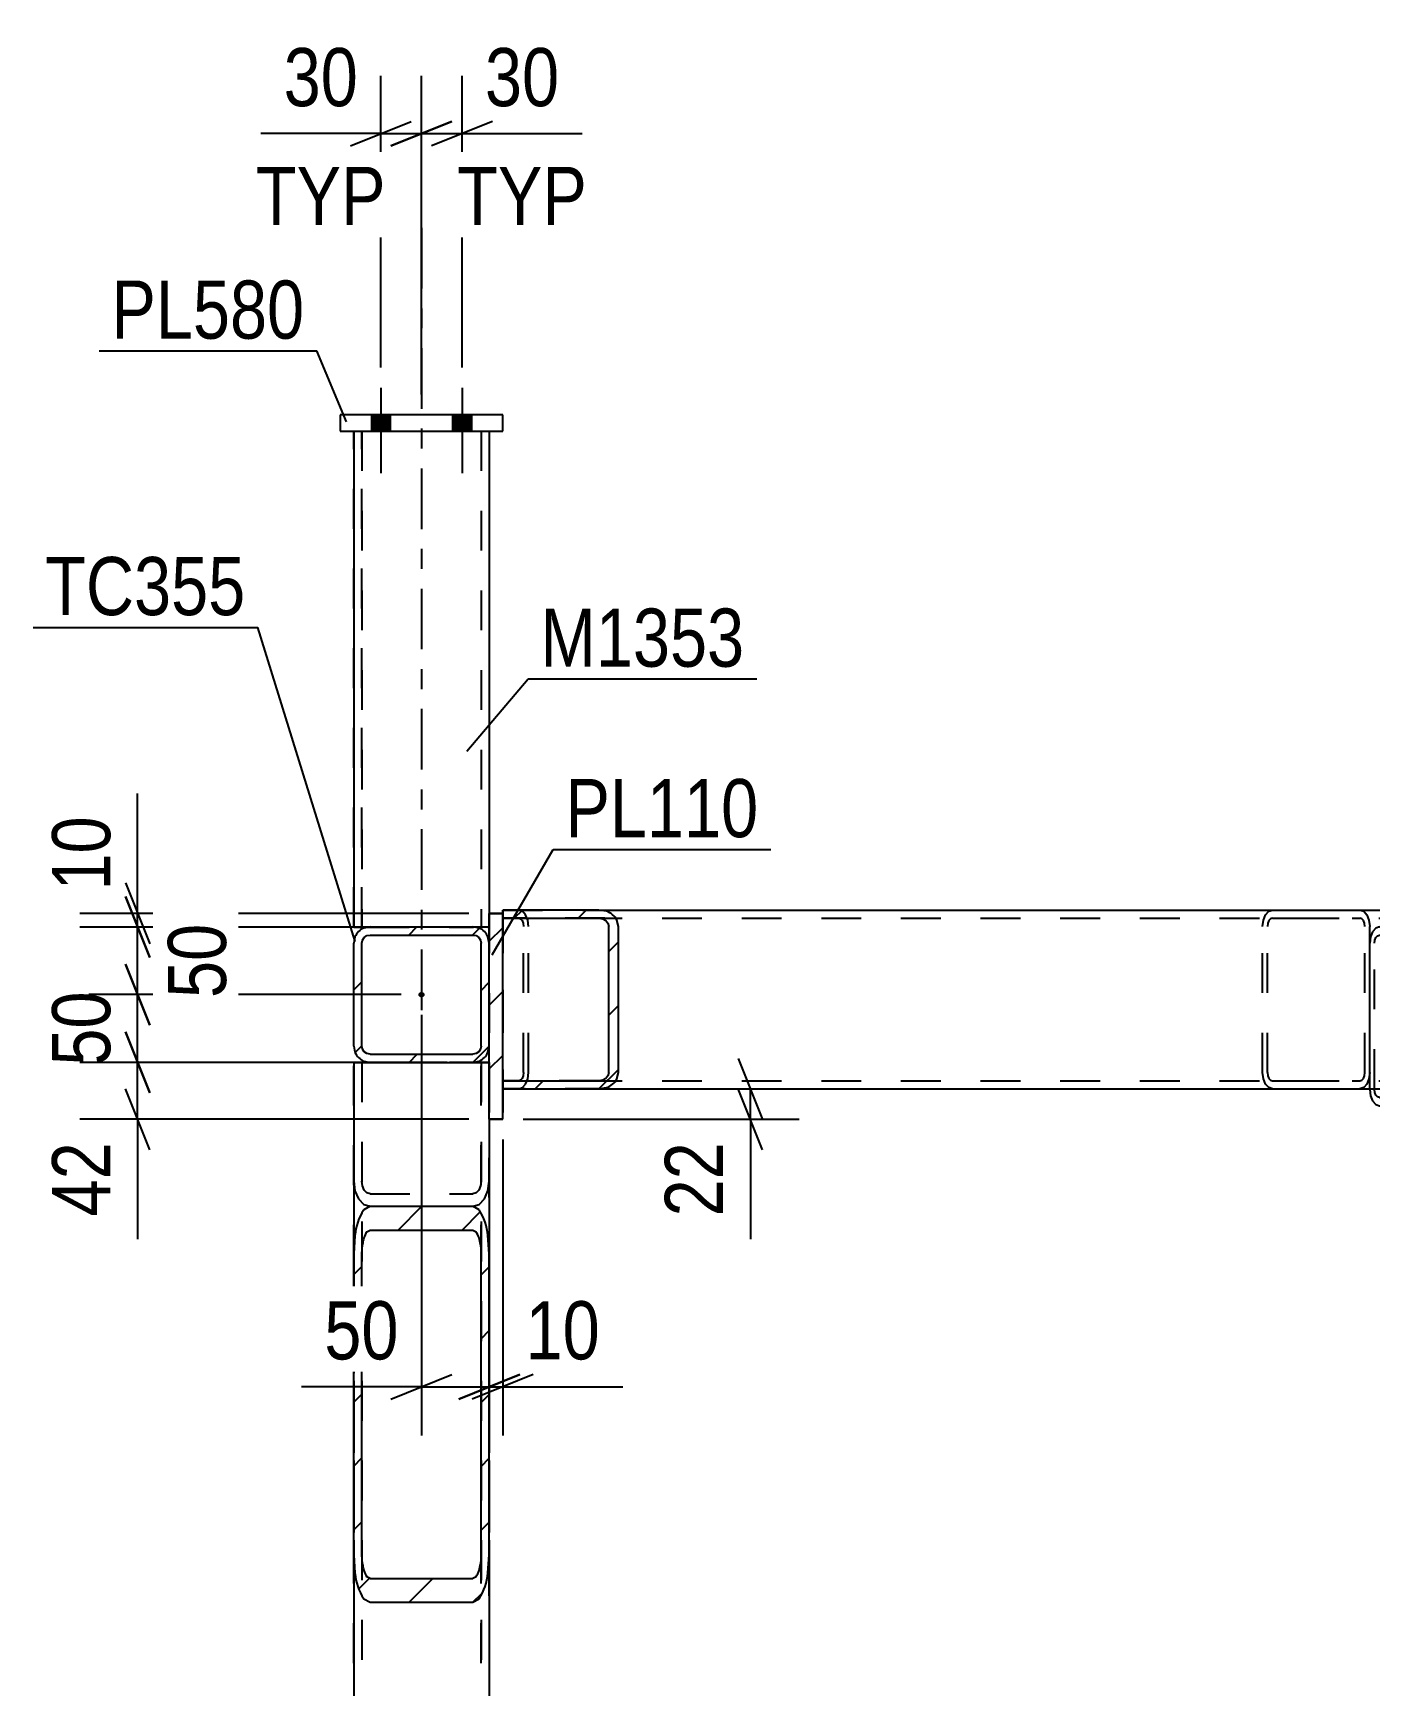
# Model space of a CAD drawing. Header units: millimetres. Extents: x -777 to 412, y -850 to -9.
# Drawn here: x 164.9 to 230.7, y -270.7 to -189.3 of the extents above; entities that cross this region are included whole.
import ezdxf

# ---------------------------------------------------------------- set-up
doc = ezdxf.new("R2010")
doc.units = ezdxf.units.MM
doc.linetypes.add('DXK_LINE_DOT2', pattern=[3.9198, 1.9599, -1.9599])
doc.linetypes.add('DXK_LINE_DOT3', pattern=[5.9187, 2.979, -0.9799, 0.9799, -0.9799])
doc.styles.add('Arial Narrow', font='ARIALN.TTF', dxfattribs={"height": 0.2})

# ---------------------------------------------------------------- blocks, each defined once
blk = doc.blocks.new('Part-570390744-1773 - 1374')
at = {"linetype": 'Continuous'}
h = blk.add_hatch(dxfattribs=at)
h.set_pattern_fill('', scale=0.7, style=0, pattern_type=0)
h.set_pattern_definition([(45, (192.78, -241.2676), (-1.57154, 1.57154), [])])
h.paths.add_polyline_path([(188.043, -241.268), (192.78, -241.268), (193.146, -241.207), (193.457, -241.033), (193.665, -240.774), (193.737, -240.468), (193.737, -233.268), (193.665, -232.961), (193.457, -232.702), (193.146, -232.528), (192.78, -232.468), (188.043, -232.468), (188.043, -232.868), (192.78, -232.868), (192.963, -232.898), (193.118, -232.985), (193.222, -233.114), (193.259, -233.268), (193.259, -240.468), (193.222, -240.621), (193.118, -240.75), (192.963, -240.837), (192.78, -240.868), (188.043, -240.868)])
at = {"color": 7, "linetype": 'DXK_LINE_DOT2'}
for p, q in [((192.78, -232.468), (188.043, -232.468)), ((188.043, -232.468), (188.043, -241.268)), ((188.043, -232.868), (192.78, -232.868)), ((192.78, -240.868), (188.043, -240.868)), ((188.043, -241.268), (192.78, -241.268))]:
    blk.add_line(p, q, dxfattribs=at)
at = {"color": 2, "linetype": 'Continuous'}
for p, q in [((192.78, -232.468), (188.043, -232.468)), ((188.043, -232.468), (188.043, -232.868)), ((193.146, -232.528), (192.78, -232.468)), ((188.043, -232.868), (192.78, -232.868)), ((192.78, -232.868), (192.963, -232.898)), ((192.963, -232.898), (193.118, -232.985)), ((193.118, -232.985), (193.222, -233.114)), ((193.222, -233.114), (193.259, -233.268)), ((193.259, -240.468), (193.259, -233.268)), ((193.737, -233.268), (193.665, -232.961)), ((193.737, -240.468), (193.737, -233.268)), ((193.118, -240.75), (192.963, -240.837)), ((193.222, -240.621), (193.118, -240.75)), ((193.259, -240.468), (193.222, -240.621)), ((193.665, -240.774), (193.737, -240.468)), ((188.043, -240.868), (192.78, -240.868)), ((188.043, -241.268), (188.043, -240.868)), ((188.043, -241.268), (192.78, -241.268)), ((192.963, -240.837), (192.78, -240.868)), ((192.78, -241.268), (193.146, -241.207))]:
    blk.add_line(p, q, dxfattribs=at)
for centre, start, end in [((192.874, -233.381), 27.94629, 72.29883), ((192.874, -240.354), 287.70118, 332.0537)]:
    blk.add_arc(centre, 0.895, start, end, dxfattribs=at)
blk = doc.blocks.new('Part-570390744-1451 - 1374')
at = {"color": 7, "linetype": 'DXK_LINE_DOT2'}
for p, q in [((188.043, -208.096), (180.043, -208.096)), ((180.043, -208.096), (180.043, -208.896)), ((188.043, -208.896), (188.043, -208.096)), ((180.043, -208.896), (188.043, -208.896))]:
    blk.add_line(p, q, dxfattribs=at)
blk = doc.blocks.new('Part-570390744-1498 - 1374')
at = {"color": 7, "linetype": 'DXK_LINE_DOT3'}
blk.add_line((184.043, -198.896), (184.043, -243.301), dxfattribs=at)
at = {"color": 2, "linetype": 'Continuous'}
for p, q in [((180.71, -208.896), (180.71, -233.301)), ((187.377, -208.896), (187.377, -232.631)), ((180.71, -233.301), (181.481, -233.301)), ((187.316, -233.301), (186.606, -233.301)), ((187.316, -233.301), (187.377, -233.301))]:
    blk.add_line(p, q, dxfattribs=at)
at = {"color": 7, "linetype": 'DXK_LINE_DOT2'}
for p, q in [((180.71, -208.896), (187.377, -208.896)), ((181.11, -208.896), (181.11, -233.301)), ((186.977, -208.896), (186.977, -233.301)), ((187.377, -232.631), (187.377, -233.301)), ((181.481, -233.301), (186.606, -233.301)), ((186.577, -233.301), (186.606, -233.301)), ((187.377, -233.301), (187.316, -233.301))]:
    blk.add_line(p, q, dxfattribs=at)
blk = doc.blocks.new('Part-570390744-1503 - 1374')
at = {"color": 2, "linetype": 'Continuous'}
for p, q in [((188.043, -208.096), (180.043, -208.096)), ((180.043, -208.096), (180.043, -208.896)), ((188.043, -208.896), (188.043, -208.096)), ((180.043, -208.896), (188.043, -208.896))]:
    blk.add_line(p, q, dxfattribs=at)
blk = doc.blocks.new('Part-570390744-1514 - 1374')
at = {"color": 7, "linetype": 'DXK_LINE_DOT3'}
blk.add_line((184.043, -198.896), (184.043, -243.301), dxfattribs=at)
at = {"color": 7, "linetype": 'DXK_LINE_DOT2'}
for p, q in [((180.71, -208.896), (187.377, -208.896)), ((180.71, -233.301), (180.71, -208.896)), ((181.11, -233.301), (181.11, -208.896)), ((186.977, -208.896), (186.977, -233.301)), ((187.377, -208.896), (187.377, -233.301)), ((187.377, -233.301), (180.71, -233.301))]:
    blk.add_line(p, q, dxfattribs=at)
blk = doc.blocks.new('Part-570390744-1659 - 1374')
at = {"linetype": 'Continuous'}
h = blk.add_hatch(dxfattribs=at)
h.set_pattern_fill('', scale=0.7, style=0, pattern_type=0)
h.set_pattern_definition([(45, (188.0434, -242.7641), (-1.57154, 1.57154), [])])
h.paths.add_polyline_path([(187.377, -242.764), (188.043, -242.764), (188.043, -232.631), (187.377, -232.631)])
at = {"color": 7, "linetype": 'DXK_LINE_DOT2'}
for p, q in [((187.377, -232.631), (188.043, -232.631)), ((187.377, -242.764), (187.377, -232.631)), ((188.043, -232.631), (188.043, -242.764)), ((188.043, -242.764), (187.377, -242.764))]:
    blk.add_line(p, q, dxfattribs=at)
at = {"color": 2, "linetype": 'Continuous'}
for p, q in [((187.377, -232.631), (188.043, -232.631)), ((187.377, -242.764), (187.377, -232.631)), ((188.043, -242.764), (188.043, -232.631)), ((187.377, -242.764), (188.043, -242.764))]:
    blk.add_line(p, q, dxfattribs=at)
blk = doc.blocks.new('Part-570390744-1660 - 1374')
at = {"color": 7, "linetype": 'DXK_LINE_DOT2'}
for p, q in [((188.043, -232.631), (187.377, -232.631)), ((187.377, -232.631), (187.377, -242.764)), ((188.043, -242.764), (188.043, -232.631)), ((187.377, -242.764), (188.043, -242.764))]:
    blk.add_line(p, q, dxfattribs=at)
blk = doc.blocks.new('Part-570390744-1682 - 1374')
at = {"color": 7, "linetype": 'DXK_LINE_DOT2'}
for p, q in [((231.004, -233.359), (230.849, -233.532)), ((231.187, -233.298), (231.004, -233.359)), ((231.187, -233.298), (235.496, -233.298)), ((231.187, -233.298), (271.708, -233.298)), ((235.68, -233.359), (235.496, -233.298)), ((235.835, -233.532), (235.68, -233.359)), ((271.708, -233.298), (271.708, -242.098)), ((230.745, -233.792), (230.709, -234.098)), ((230.709, -241.268), (230.709, -234.098)), ((230.849, -233.532), (230.745, -233.792)), ((230.948, -234.098), (230.966, -233.945)), ((230.948, -241.268), (230.948, -234.098)), ((230.966, -233.945), (231.018, -233.815)), ((231.018, -233.815), (231.096, -233.728)), ((231.096, -233.728), (231.187, -233.698)), ((231.187, -233.698), (235.496, -233.698)), ((231.187, -233.698), (271.708, -233.698)), ((235.496, -233.698), (235.588, -233.728)), ((235.588, -233.728), (235.666, -233.815)), ((235.666, -233.815), (235.718, -233.945)), ((235.718, -233.945), (235.736, -234.098)), ((235.736, -241.268), (235.736, -234.098)), ((235.939, -233.792), (235.835, -233.532)), ((235.975, -234.098), (235.939, -233.792)), ((235.975, -241.268), (235.975, -234.098)), ((231.187, -242.098), (235.496, -242.098)), ((235.496, -241.698), (271.708, -241.698))]:
    blk.add_line(p, q, dxfattribs=at)
at = {"color": 2, "linetype": 'Continuous'}
for p, q in [((230.709, -241.298), (230.709, -241.268)), ((230.709, -241.298), (230.745, -241.604)), ((230.745, -241.604), (230.849, -241.863)), ((230.948, -241.298), (230.948, -241.268)), ((230.966, -241.451), (230.948, -241.298)), ((231.018, -241.581), (230.966, -241.451)), ((231.096, -241.667), (231.018, -241.581)), ((235.666, -241.581), (235.588, -241.667)), ((235.718, -241.451), (235.666, -241.581)), ((235.736, -241.298), (235.718, -241.451)), ((235.736, -241.298), (235.736, -241.268)), ((235.835, -241.863), (235.939, -241.604)), ((235.939, -241.604), (235.975, -241.298)), ((235.975, -241.298), (235.975, -241.268)), ((230.849, -241.863), (231.004, -242.037)), ((231.004, -242.037), (231.187, -242.098)), ((231.187, -241.698), (231.096, -241.667)), ((231.187, -241.698), (235.496, -241.698)), ((231.187, -242.098), (235.496, -242.098)), ((235.588, -241.667), (235.496, -241.698)), ((235.496, -242.098), (235.68, -242.037)), ((235.496, -242.098), (271.708, -242.098)), ((235.68, -242.037), (235.835, -241.863))]:
    blk.add_line(p, q, dxfattribs=at)
blk = doc.blocks.new('Part-570390744-1793 - 1374')
at = {"color": 7, "linetype": 'DXK_LINE_DOT2'}
for p, q in [((180.71, -239.962), (187.377, -239.962)), ((180.71, -239.962), (180.71, -264.198)), ((181.11, -239.962), (181.11, -441.996)), ((186.977, -239.962), (186.977, -441.996)), ((187.377, -239.962), (187.377, -264.198)), ((180.71, -245.806), (180.771, -246.281)), ((180.771, -246.281), (180.944, -246.683)), ((181.141, -246.044), (181.11, -245.806)), ((181.227, -246.245), (181.141, -246.044)), ((181.357, -246.379), (181.227, -246.245)), ((181.51, -246.427), (181.357, -246.379)), ((181.51, -246.427), (186.577, -246.427)), ((186.73, -246.379), (186.577, -246.427)), ((186.86, -246.245), (186.73, -246.379)), ((186.946, -246.044), (186.86, -246.245)), ((186.977, -245.806), (186.946, -246.044)), ((187.142, -246.683), (187.316, -246.281)), ((187.316, -246.281), (187.377, -245.806)), ((180.944, -246.683), (181.204, -246.952)), ((181.204, -246.952), (181.51, -247.047)), ((181.51, -247.047), (186.577, -247.047)), ((186.577, -247.047), (186.581, -247.045)), ((186.581, -247.045), (186.883, -246.952)), ((186.883, -246.952), (187.142, -246.683))]:
    blk.add_line(p, q, dxfattribs=at)
at = {"color": 2, "linetype": 'Continuous'}
for p, q in [((180.71, -264.198), (180.71, -441.996)), ((187.377, -264.198), (187.377, -441.996))]:
    blk.add_line(p, q, dxfattribs=at)
blk = doc.blocks.new('Part-570390744-1778 - 1374')
at = {"linetype": 'Continuous'}
h = blk.add_hatch(dxfattribs=at)
h.set_pattern_fill('', scale=0.7, style=0, pattern_type=0)
h.set_pattern_definition([(45, (186.5768, -266.5374), (-1.57154, 1.57154), [])])
h.paths.add_polyline_path([(181.51, -266.537), (186.577, -266.537), (186.883, -266.359), (187.142, -265.852), (187.316, -265.093), (187.377, -264.198), (187.377, -249.384), (187.316, -248.489), (187.142, -247.73), (186.883, -247.223), (186.577, -247.045), (181.51, -247.045), (181.204, -247.223), (180.944, -247.73), (180.771, -248.489), (180.71, -249.384), (180.71, -264.198), (180.771, -265.093), (180.944, -265.852), (181.204, -266.359)])
h.paths.add_polyline_path([(181.227, -265.025), (181.141, -264.646), (181.11, -264.198), (181.11, -249.384), (181.141, -248.937), (181.227, -248.557), (181.357, -248.304), (181.51, -248.215), (186.577, -248.215), (186.73, -248.304), (186.86, -248.557), (186.946, -248.937), (186.977, -249.384), (186.977, -264.198), (186.946, -264.646), (186.86, -265.025), (186.73, -265.279), (186.577, -265.368), (181.51, -265.368), (181.357, -265.279)])
at = {"color": 2, "linetype": 'Continuous'}
for p, q in [((180.71, -239.962), (180.71, -249.384)), ((180.71, -239.962), (180.771, -239.962)), ((181.51, -239.962), (180.771, -239.962)), ((186.577, -239.962), (187.377, -239.962)), ((187.377, -242.764), (187.377, -249.384)), ((181.51, -247.045), (181.204, -247.223)), ((181.51, -247.045), (186.577, -247.045)), ((186.883, -247.223), (186.577, -247.045)), ((180.771, -248.489), (180.71, -249.384)), ((181.357, -248.304), (181.51, -248.215)), ((181.51, -248.215), (186.577, -248.215)), ((186.577, -248.215), (186.73, -248.304)), ((187.377, -249.384), (187.316, -248.489)), ((180.71, -264.198), (180.71, -249.384)), ((181.11, -249.384), (181.141, -248.937)), ((181.11, -264.198), (181.11, -249.384)), ((186.946, -248.937), (186.977, -249.384)), ((186.977, -264.198), (186.977, -249.384)), ((187.377, -264.198), (187.377, -249.384)), ((180.71, -264.198), (180.771, -265.093)), ((181.141, -264.646), (181.11, -264.198)), ((186.977, -264.198), (186.946, -264.646)), ((187.316, -265.093), (187.377, -264.198)), ((181.51, -265.368), (181.357, -265.279)), ((181.51, -265.368), (186.577, -265.368)), ((186.73, -265.279), (186.577, -265.368)), ((181.204, -266.359), (181.51, -266.537)), ((181.51, -266.537), (186.577, -266.537)), ((186.577, -266.537), (186.883, -266.359))]:
    blk.add_line(p, q, dxfattribs=at)
at = {"color": 7, "linetype": 'DXK_LINE_DOT2'}
for p, q in [((181.11, -239.962), (181.11, -264.198)), ((181.11, -239.962), (181.141, -239.962)), ((181.51, -239.962), (186.577, -239.962)), ((186.977, -239.962), (186.977, -264.198)), ((187.377, -239.962), (187.377, -242.764)), ((180.71, -249.384), (180.71, -264.198)), ((187.377, -249.384), (187.377, -264.198))]:
    blk.add_line(p, q, dxfattribs=at)
at = {"color": 2, "linetype": 'Continuous'}
for centre, radius, start, end in [((183.483, -248.71), 2.721, 146.88452, 175.35201), ((184.604, -248.71), 2.721, 4.64799, 33.11548), ((182.496, -249.047), 1.36, 146.88452, 175.35201), ((185.59, -249.047), 1.36, 4.64799, 33.11548), ((183.483, -264.873), 2.721, 184.64799, 213.11548), ((182.496, -264.536), 1.36, 184.64799, 213.11548), ((185.59, -264.536), 1.36, 326.88452, 355.35201), ((184.604, -264.873), 2.721, 326.88452, 355.35201)]:
    blk.add_arc(centre, radius, start, end, dxfattribs=at)
blk = doc.blocks.new('Part-570390744-1815 - 1374')
at = {"color": 7, "linetype": 'DXK_LINE_DOT2'}
for p, q in [((188.043, -232.468), (230.23, -232.468)), ((188.043, -232.468), (188.043, -241.268)), ((268.637, -232.468), (271.708, -232.468)), ((271.708, -232.468), (271.708, -241.268)), ((188.043, -232.868), (271.708, -232.868)), ((188.043, -240.868), (271.708, -240.868)), ((188.043, -241.268), (230.23, -241.268)), ((268.638, -241.268), (271.708, -241.268))]:
    blk.add_line(p, q, dxfattribs=at)
at = {"color": 2, "linetype": 'Continuous'}
for p, q in [((230.23, -232.468), (268.637, -232.468)), ((230.23, -241.268), (268.638, -241.268))]:
    blk.add_line(p, q, dxfattribs=at)
blk = doc.blocks.new('Part-570390744-1816 - 1374')
at = {"color": 7, "linetype": 'DXK_LINE_DOT2'}
for p, q in [((188.043, -232.468), (192.78, -232.468)), ((188.043, -232.468), (188.043, -241.268)), ((189.013, -232.529), (188.83, -232.468)), ((189.169, -232.702), (189.013, -232.529)), ((225.582, -232.702), (225.738, -232.529)), ((225.738, -232.529), (225.921, -232.468)), ((188.043, -232.868), (230.23, -232.868)), ((188.83, -232.868), (188.922, -232.898)), ((188.922, -232.898), (188.999, -232.985)), ((188.999, -232.985), (189.051, -233.115)), ((189.051, -233.115), (189.07, -233.268)), ((189.07, -240.468), (189.07, -233.268)), ((189.272, -232.961), (189.169, -232.702)), ((189.309, -233.268), (189.272, -232.961)), ((189.309, -240.468), (189.309, -233.268)), ((225.442, -233.268), (225.479, -232.961)), ((225.442, -240.468), (225.442, -233.268)), ((225.479, -232.961), (225.582, -232.702)), ((225.7, -233.115), (225.682, -233.268)), ((225.682, -240.468), (225.682, -233.268)), ((225.752, -232.985), (225.7, -233.115)), ((225.829, -232.898), (225.752, -232.985)), ((225.921, -232.868), (225.829, -232.898)), ((225.921, -232.868), (230.23, -232.868)), ((230.322, -232.898), (230.23, -232.868)), ((230.399, -232.985), (230.322, -232.898)), ((230.451, -233.115), (230.399, -232.985)), ((230.469, -233.268), (230.451, -233.115)), ((230.469, -240.468), (230.469, -233.268)), ((188.999, -240.75), (188.922, -240.837)), ((189.051, -240.621), (188.999, -240.75)), ((189.07, -240.468), (189.051, -240.621)), ((189.169, -241.033), (189.272, -240.774)), ((189.272, -240.774), (189.309, -240.468)), ((225.479, -240.774), (225.442, -240.468)), ((225.582, -241.033), (225.479, -240.774)), ((225.682, -240.468), (225.7, -240.621)), ((225.7, -240.621), (225.752, -240.75)), ((225.752, -240.75), (225.829, -240.837)), ((230.322, -240.837), (230.399, -240.75)), ((230.399, -240.75), (230.451, -240.621)), ((230.451, -240.621), (230.469, -240.468)), ((188.043, -240.868), (230.23, -240.868)), ((188.043, -241.268), (192.78, -241.268)), ((188.922, -240.837), (188.83, -240.868)), ((188.83, -241.268), (189.013, -241.207)), ((189.013, -241.207), (189.169, -241.033)), ((225.738, -241.207), (225.582, -241.033)), ((225.921, -241.268), (225.738, -241.207)), ((225.829, -240.837), (225.921, -240.868)), ((225.921, -240.868), (230.23, -240.868)), ((230.23, -240.868), (230.322, -240.837))]:
    blk.add_line(p, q, dxfattribs=at)
at = {"color": 2, "linetype": 'Continuous'}
for p, q in [((192.78, -232.468), (230.23, -232.468)), ((230.23, -232.468), (230.413, -232.529)), ((230.413, -232.529), (230.568, -232.702)), ((230.568, -232.702), (230.672, -232.961)), ((230.672, -232.961), (230.709, -233.268)), ((230.709, -240.468), (230.709, -233.268)), ((230.672, -240.774), (230.568, -241.033)), ((230.709, -240.468), (230.672, -240.774)), ((192.78, -241.268), (230.23, -241.268)), ((230.413, -241.207), (230.23, -241.268)), ((230.568, -241.033), (230.413, -241.207))]:
    blk.add_line(p, q, dxfattribs=at)
blk = doc.blocks.new('Part-570390744-1818 - 1374')
at = {"color": 7, "linetype": 'DXK_LINE_DOT2'}
for p, q in [((188.043, -232.868), (188.043, -232.468)), ((188.043, -232.468), (193.07, -232.468)), ((189.013, -232.529), (188.83, -232.468)), ((189.169, -232.702), (189.013, -232.529)), ((193.07, -232.868), (188.043, -232.868)), ((188.83, -232.868), (188.922, -232.898)), ((188.922, -232.898), (188.999, -232.985)), ((188.999, -232.985), (189.051, -233.115)), ((189.051, -233.115), (189.07, -233.268)), ((189.07, -240.468), (189.07, -233.268)), ((189.272, -232.962), (189.169, -232.702)), ((189.309, -233.268), (189.272, -232.962)), ((189.309, -240.468), (189.309, -233.268)), ((188.999, -240.751), (188.922, -240.837)), ((189.051, -240.621), (188.999, -240.751)), ((189.07, -240.468), (189.051, -240.621)), ((189.169, -241.033), (189.272, -240.774)), ((189.272, -240.774), (189.309, -240.468)), ((188.043, -241.268), (188.043, -240.868)), ((188.043, -240.868), (193.07, -240.868)), ((193.07, -241.268), (188.043, -241.268)), ((188.922, -240.837), (188.83, -240.868)), ((188.83, -241.268), (189.013, -241.207)), ((189.013, -241.207), (189.169, -241.033))]:
    blk.add_line(p, q, dxfattribs=at)
blk = doc.blocks.new('Part-570390744-1820 - 1374')
at = {"color": 7, "linetype": 'DXK_LINE_DOT2'}
for p, q in [((180.71, -441.996), (180.71, -239.962)), ((180.71, -239.962), (187.377, -239.962)), ((181.11, -239.962), (181.11, -441.996)), ((186.977, -441.996), (186.977, -239.962)), ((187.377, -239.962), (187.377, -441.996))]:
    blk.add_line(p, q, dxfattribs=at)
blk = doc.blocks.new('Part-570390744-1821 - 1374')
at = {"color": 7, "linetype": 'DXK_LINE_DOT2'}
for p, q in [((187.377, -239.962), (180.71, -239.962)), ((180.71, -239.962), (180.71, -266.215)), ((181.11, -239.962), (181.11, -266.215)), ((186.977, -239.962), (186.977, -266.215)), ((187.377, -266.215), (187.377, -239.962)), ((180.71, -245.807), (180.771, -246.281)), ((180.771, -246.281), (180.944, -246.683)), ((181.141, -246.044), (181.11, -245.807)), ((181.227, -246.245), (181.141, -246.044)), ((181.357, -246.379), (181.227, -246.245)), ((181.51, -246.427), (181.357, -246.379)), ((181.51, -246.427), (186.577, -246.427)), ((186.73, -246.379), (186.577, -246.427)), ((186.86, -246.245), (186.73, -246.379)), ((186.946, -246.044), (186.86, -246.245)), ((186.977, -245.807), (186.946, -246.044)), ((187.142, -246.683), (187.316, -246.281)), ((187.316, -246.281), (187.377, -245.807)), ((180.944, -246.683), (181.204, -246.952)), ((181.204, -246.952), (181.51, -247.047)), ((181.51, -247.047), (186.577, -247.047)), ((186.577, -247.047), (186.581, -247.045)), ((186.581, -247.045), (186.883, -246.952)), ((186.883, -246.952), (187.142, -246.683))]:
    blk.add_line(p, q, dxfattribs=at)
blk = doc.blocks.new('Bolt-570390744-1834 - 1374')
at = {"linetype": 'Continuous'}
for points in [[(181.577, -208.896), (182.51, -208.896), (182.51, -208.096), (181.577, -208.096)], [(181.577, -208.896), (182.51, -208.896), (182.51, -208.096), (181.577, -208.096)], [(185.577, -208.896), (186.51, -208.896), (186.51, -208.096), (185.577, -208.096)], [(185.577, -208.896), (186.51, -208.896), (186.51, -208.096), (185.577, -208.096)]]:
    blk.add_hatch(color=1, dxfattribs=at).paths.add_polyline_path(points)
at = {"color": 1, "linetype": 'Continuous'}
for p, q in [((182.043, -206.763), (182.043, -210.963)), ((182.043, -206.763), (182.043, -210.963)), ((186.043, -206.763), (186.043, -210.963)), ((186.043, -206.763), (186.043, -210.963)), ((181.577, -208.096), (181.577, -208.896)), ((181.577, -208.096), (181.577, -208.896)), ((182.51, -208.096), (182.51, -208.896)), ((182.51, -208.096), (182.51, -208.896)), ((185.577, -208.096), (185.577, -208.896)), ((185.577, -208.096), (185.577, -208.896)), ((186.51, -208.096), (186.51, -208.896)), ((186.51, -208.096), (186.51, -208.896))]:
    blk.add_line(p, q, dxfattribs=at)
blk = doc.blocks.new('Bolt-570390744-1853 - 1374')
at = {"linetype": 'Continuous'}
for points in [[(181.577, -208.896), (182.51, -208.896), (182.51, -208.096), (181.577, -208.096)], [(181.577, -208.896), (182.51, -208.896), (182.51, -208.096), (181.577, -208.096)], [(185.577, -208.896), (186.51, -208.896), (186.51, -208.096), (185.577, -208.096)], [(185.577, -208.896), (186.51, -208.896), (186.51, -208.096), (185.577, -208.096)]]:
    blk.add_hatch(color=1, dxfattribs=at).paths.add_polyline_path(points)
at = {"color": 1, "linetype": 'Continuous'}
for p, q in [((182.043, -206.763), (182.043, -210.963)), ((182.043, -206.763), (182.043, -210.963)), ((186.043, -206.763), (186.043, -210.963)), ((186.043, -206.763), (186.043, -210.963)), ((181.577, -208.096), (181.577, -208.896)), ((181.577, -208.096), (181.577, -208.896)), ((182.51, -208.096), (182.51, -208.896)), ((182.51, -208.096), (182.51, -208.896)), ((185.577, -208.096), (185.577, -208.896)), ((185.577, -208.096), (185.577, -208.896)), ((186.51, -208.096), (186.51, -208.896)), ((186.51, -208.096), (186.51, -208.896))]:
    blk.add_line(p, q, dxfattribs=at)
blk = doc.blocks.new('Part-570390744-1932 - 1374')
at = {"linetype": 'Continuous'}
h = blk.add_hatch(dxfattribs=at)
h.set_pattern_fill('', scale=0.7, style=0, pattern_type=0)
h.set_pattern_definition([(45, (186.5768, -239.9622), (-1.57154, 1.57154), [])])
h.paths.add_polyline_path([(181.51, -239.962), (186.577, -239.962), (186.883, -239.901), (187.142, -239.728), (187.316, -239.468), (187.377, -239.162), (187.377, -234.096), (187.316, -233.789), (187.142, -233.53), (186.883, -233.356), (186.577, -233.296), (181.51, -233.296), (181.204, -233.356), (180.944, -233.53), (180.771, -233.789), (180.71, -234.096), (180.71, -239.162), (180.771, -239.468), (180.944, -239.728), (181.204, -239.901)])
h.paths.add_polyline_path([(181.141, -239.315), (181.11, -239.162), (181.11, -234.096), (181.141, -233.942), (181.227, -233.813), (181.357, -233.726), (181.51, -233.696), (186.577, -233.696), (186.73, -233.726), (186.86, -233.813), (186.946, -233.942), (186.977, -234.096), (186.977, -239.162), (186.946, -239.315), (186.86, -239.445), (186.73, -239.532), (186.577, -239.562), (181.51, -239.562), (181.357, -239.532), (181.227, -239.445)])
blk.add_hatch(color=30, dxfattribs=at).paths.add_polyline_path([(184.043, -236.729, -1), (184.043, -236.529, -1)])
at = {"color": 2, "linetype": 'Continuous'}
for p, q in [((181.51, -233.296), (181.204, -233.356)), ((181.51, -233.296), (181.51, -233.296)), ((181.51, -233.296), (186.577, -233.296)), ((186.577, -233.296), (186.577, -233.296)), ((186.883, -233.356), (186.577, -233.296)), ((180.771, -233.789), (180.71, -234.096)), ((180.71, -234.096), (180.71, -234.096)), ((180.71, -239.162), (180.71, -234.096)), ((181.11, -234.096), (181.141, -233.942)), ((181.11, -234.096), (181.11, -234.096)), ((181.11, -239.162), (181.11, -234.096)), ((181.141, -233.942), (181.227, -233.813)), ((181.227, -233.813), (181.357, -233.726)), ((181.357, -233.726), (181.51, -233.696)), ((181.51, -233.696), (181.51, -233.696)), ((181.51, -233.696), (186.577, -233.696)), ((186.577, -233.696), (186.577, -233.696)), ((186.577, -233.696), (186.73, -233.726)), ((186.73, -233.726), (186.86, -233.813)), ((186.86, -233.813), (186.946, -233.942)), ((186.946, -233.942), (186.977, -234.096)), ((186.977, -234.096), (186.977, -234.096)), ((186.977, -239.162), (186.977, -234.096)), ((187.377, -234.096), (187.316, -233.789)), ((187.377, -234.096), (187.377, -234.096)), ((187.377, -239.162), (187.377, -234.096)), ((180.71, -239.162), (180.71, -239.162)), ((180.71, -239.162), (180.771, -239.468)), ((181.11, -239.162), (181.11, -239.162)), ((181.141, -239.315), (181.11, -239.162)), ((186.977, -239.162), (186.946, -239.315)), ((186.977, -239.162), (186.977, -239.162)), ((187.316, -239.468), (187.377, -239.162)), ((187.377, -239.162), (187.377, -239.162)), ((181.227, -239.445), (181.141, -239.315)), ((181.204, -239.901), (181.51, -239.962)), ((181.357, -239.532), (181.227, -239.445)), ((181.51, -239.562), (181.357, -239.532)), ((181.51, -239.562), (181.51, -239.562)), ((181.51, -239.562), (186.577, -239.562)), ((181.51, -239.962), (181.51, -239.962)), ((181.51, -239.962), (186.577, -239.962)), ((186.73, -239.532), (186.577, -239.562)), ((186.577, -239.562), (186.577, -239.562)), ((186.577, -239.962), (186.883, -239.901)), ((186.577, -239.962), (186.577, -239.962)), ((186.86, -239.445), (186.73, -239.532)), ((186.946, -239.315), (186.86, -239.445))]:
    blk.add_line(p, q, dxfattribs=at)
at = {"color": 30, "linetype": 'DXK_LINE_DOT3'}
blk.add_line((184.043, -236.629), (184.043, -236.629), dxfattribs=at)
at = {"color": 30, "linetype": 'Continuous'}
blk.add_circle((184.043, -236.629), 0.1, dxfattribs=at)
at = {"color": 2, "linetype": 'Continuous'}
for centre, start, end in [((181.51, -234.096), 112.5, 157.5), ((186.577, -234.096), 22.5, 67.5), ((181.51, -239.162), 202.5, 247.5), ((186.577, -239.162), 292.5, 337.5)]:
    blk.add_arc(centre, 0.8, start, end, dxfattribs=at)
blk = doc.blocks.new('StraightDimension-570390744-2542 - 1374')
at = {"color": 7, "linetype": 'Continuous'}
for p, q in [((187.377, -243.764), (187.377, -258.332)), ((188.043, -243.764), (188.043, -258.332)), ((185.877, -256.532), (188.877, -255.332)), ((189.543, -255.332), (186.543, -256.532)), ((187.377, -255.932), (188.043, -255.932)), ((188.043, -255.932), (193.95, -255.932)), ((188.043, -255.932), (193.95, -255.932))]:
    blk.add_line(p, q, dxfattribs=at)
at = {"color": 0}
blk.add_wipeout([(193.425, -255.182), (193.425, -250.982), (188.568, -250.982), (188.568, -255.182)], dxfattribs=at)
at = {"color": 3, "style": 'Arial Narrow'}
blk.add_text('10', height=2.8633, dxfattribs=at).set_placement((189.168, -254.582))
blk = doc.blocks.new('StraightDimension-570390744-1957 - 1374')
at = {"color": 7, "linetype": 'Continuous'}
for p, q in [((182.043, -205.763), (182.043, -191.404)), ((184.043, -207.096), (184.043, -191.404)), ((182.043, -194.254), (176.137, -194.254)), ((182.043, -194.254), (176.137, -194.254)), ((180.543, -194.854), (183.543, -193.654)), ((182.043, -194.254), (184.043, -194.254)), ((185.543, -193.654), (182.543, -194.854))]:
    blk.add_line(p, q, dxfattribs=at)
at = {"color": 0}
blk.add_wipeout([(181.518, -193.504), (181.518, -189.304), (176.662, -189.304), (176.662, -193.504)], dxfattribs=at)
at = {"color": 0, "linetype": 'Continuous'}
blk.add_wipeout([(182.885, -199.354), (182.885, -195.154), (175.295, -195.154), (175.295, -199.354)], dxfattribs=at)
at = {"color": 3, "style": 'Arial Narrow'}
blk.add_text('30', height=2.8633, dxfattribs=at).set_placement((177.262, -192.904))
at = {"color": 3, "linetype": 'Continuous', "style": 'Arial Narrow'}
blk.add_text('TYP', height=2.8633, dxfattribs=at).set_placement((175.895, -198.754))
blk = doc.blocks.new('StraightDimension-570390744-1984 - 1374')
at = {"color": 7, "linetype": 'Continuous'}
for p, q in [((184.043, -207.096), (184.043, -191.404)), ((186.043, -205.763), (186.043, -191.404)), ((182.543, -194.854), (185.543, -193.654)), ((184.043, -194.254), (186.043, -194.254)), ((187.543, -193.654), (184.543, -194.854)), ((186.043, -194.254), (191.95, -194.254)), ((186.043, -194.254), (191.95, -194.254))]:
    blk.add_line(p, q, dxfattribs=at)
at = {"color": 0}
blk.add_wipeout([(191.425, -193.504), (191.425, -189.304), (186.568, -189.304), (186.568, -193.504)], dxfattribs=at)
at = {"color": 0, "linetype": 'Continuous'}
blk.add_wipeout([(192.791, -199.354), (192.791, -195.154), (185.202, -195.154), (185.202, -199.354)], dxfattribs=at)
at = {"color": 3, "style": 'Arial Narrow'}
blk.add_text('30', height=2.8633, dxfattribs=at).set_placement((187.168, -192.904))
at = {"color": 3, "linetype": 'Continuous', "style": 'Arial Narrow'}
blk.add_text('TYP', height=2.8633, dxfattribs=at).set_placement((185.802, -198.754))
blk = doc.blocks.new('StraightDimension-570390744-2009 - 1374')
at = {"color": 7, "linetype": 'Continuous'}
for p, q in [((170.075, -232.631), (170.075, -226.725)), ((170.075, -232.631), (170.075, -226.725)), ((169.475, -231.131), (170.675, -234.131)), ((170.675, -234.801), (169.475, -231.801)), ((186.377, -232.631), (167.225, -232.631)), ((170.075, -233.301), (170.075, -232.631)), ((181.788, -233.301), (167.225, -233.301))]:
    blk.add_line(p, q, dxfattribs=at)
at = {"color": 0}
blk.add_wipeout([(169.324, -227.25), (165.124, -227.25), (165.125, -232.106), (169.325, -232.106)], dxfattribs=at)
at = {"color": 3, "style": 'Arial Narrow'}
blk.add_text('10', height=2.8633, rotation=90.00021, dxfattribs=at).set_placement((168.725, -231.506))
blk = doc.blocks.new('StraightDimension-570390744-2034 - 1374')
at = {"color": 7, "linetype": 'Continuous'}
for p, q in [((169.475, -235.129), (170.675, -238.129)), ((183.043, -236.629), (167.225, -236.629)), ((170.075, -239.962), (170.075, -236.629)), ((170.675, -241.462), (169.475, -238.462)), ((185.31, -239.962), (167.225, -239.962))]:
    blk.add_line(p, q, dxfattribs=at)
at = {"color": 0}
blk.add_wipeout([(169.324, -235.867), (165.124, -235.867), (165.125, -240.724), (169.325, -240.724)], dxfattribs=at)
at = {"color": 3, "style": 'Arial Narrow'}
blk.add_text('50', height=2.8633, rotation=90.00021, dxfattribs=at).set_placement((168.725, -240.124))
blk = doc.blocks.new('StraightDimension-570390744-2055 - 1374')
at = {"color": 7, "linetype": 'Continuous'}
for p, q in [((169.475, -238.462), (170.675, -241.462)), ((185.31, -239.962), (167.225, -239.962)), ((170.075, -242.764), (170.075, -239.962)), ((170.675, -244.264), (169.475, -241.264)), ((186.377, -242.764), (167.225, -242.764)), ((170.075, -242.764), (170.075, -248.67)), ((170.075, -242.764), (170.075, -248.67))]:
    blk.add_line(p, q, dxfattribs=at)
at = {"color": 0}
blk.add_wipeout([(169.324, -243.289), (165.124, -243.289), (165.125, -248.145), (169.325, -248.145)], dxfattribs=at)
at = {"color": 3, "style": 'Arial Narrow'}
blk.add_text('42', height=2.8633, rotation=90.00021, dxfattribs=at).set_placement((168.725, -247.545))
blk = doc.blocks.new('StraightDimension-570390744-2073 - 1374')
at = {"color": 7, "linetype": 'Continuous'}
for p, q in [((169.475, -231.801), (170.675, -234.801)), ((181.788, -233.301), (167.675, -233.301)), ((170.075, -236.629), (170.075, -233.301)), ((170.675, -238.129), (169.475, -235.129)), ((183.043, -236.629), (167.675, -236.629))]:
    blk.add_line(p, q, dxfattribs=at)
at = {"color": 0}
blk.add_wipeout([(175.024, -232.537), (170.824, -232.537), (170.825, -237.393), (175.025, -237.393)], dxfattribs=at)
at = {"color": 3, "style": 'Arial Narrow'}
blk.add_text('50', height=2.8633, rotation=90.00021, dxfattribs=at).set_placement((174.425, -236.793))
blk = doc.blocks.new('StraightDimension-570390744-2395 - 1374')
at = {"color": 7, "linetype": 'Continuous'}
for p, q in [((199.634, -239.768), (200.834, -242.768)), ((189.043, -241.268), (202.634, -241.268)), ((200.834, -244.264), (199.634, -241.264)), ((200.234, -242.764), (200.234, -241.268)), ((189.043, -242.764), (202.634, -242.764)), ((200.234, -242.764), (200.234, -248.67)), ((200.234, -242.764), (200.234, -248.67))]:
    blk.add_line(p, q, dxfattribs=at)
at = {"color": 0}
blk.add_wipeout([(199.484, -243.289), (195.284, -243.289), (195.284, -248.145), (199.484, -248.145)], dxfattribs=at)
at = {"color": 3, "style": 'Arial Narrow'}
blk.add_text('22', height=2.8633, rotation=90.00021, dxfattribs=at).set_placement((198.884, -247.545))
blk = doc.blocks.new('StraightDimension-570390744-2521 - 1374')
at = {"color": 7, "linetype": 'Continuous'}
for p, q in [((184.043, -237.629), (184.043, -258.332)), ((187.377, -243.764), (187.377, -258.332)), ((182.543, -256.532), (185.543, -255.332)), ((188.877, -255.332), (185.877, -256.532)), ((184.043, -255.932), (178.137, -255.932)), ((184.043, -255.932), (178.137, -255.932)), ((184.043, -255.932), (187.377, -255.932))]:
    blk.add_line(p, q, dxfattribs=at)
at = {"color": 0}
blk.add_wipeout([(183.518, -255.182), (183.518, -250.982), (178.662, -250.982), (178.662, -255.182)], dxfattribs=at)
at = {"color": 3, "style": 'Arial Narrow'}
blk.add_text('50', height=2.8633, dxfattribs=at).set_placement((179.262, -254.582))
blk = doc.blocks.new('Mark-570390744-1494 - 1374')
at = {"color": 30, "linetype": 'Continuous'}
for p, q in [((186.283, -224.647), (189.294, -221.09)), ((189.294, -221.09), (200.546, -221.09))]:
    blk.add_line(p, q, dxfattribs=at)
at = {"color": 0}
blk.add_wipeout([(199.946, -220.49), (199.946, -217.49), (189.894, -217.49), (189.894, -220.49)], dxfattribs=at)
blk.add_wipeout([(199.946, -220.49), (199.946, -217.49), (189.894, -217.49), (189.894, -220.49)], dxfattribs=at)
at = {"color": 3, "style": 'Arial Narrow'}
blk.add_text('M1353', height=2.8633, dxfattribs=at).set_placement((189.894, -220.49))
blk = doc.blocks.new('Mark-570390744-1499 - 1374')
at = {"color": 30, "linetype": 'Continuous'}
for p in [(168.184, -204.946), (180.354, -208.433)]:
    blk.add_line(p, (178.888, -204.946), dxfattribs=at)
at = {"color": 0}
blk.add_wipeout([(178.288, -204.346), (178.288, -201.346), (168.784, -201.346), (168.784, -204.346)], dxfattribs=at)
blk.add_wipeout([(178.288, -204.346), (178.288, -201.346), (168.784, -201.346), (168.784, -204.346)], dxfattribs=at)
at = {"color": 3, "style": 'Arial Narrow'}
blk.add_text('PL580', height=2.8633, dxfattribs=at).set_placement((168.784, -204.346))
blk = doc.blocks.new('Mark-570390744-1928 - 1374')
at = {"color": 30, "linetype": 'Continuous'}
for p in [(164.927, -218.553), (180.775, -234.009)]:
    blk.add_line(p, (175.992, -218.553), dxfattribs=at)
at = {"color": 0}
blk.add_wipeout([(175.392, -217.953), (175.392, -214.953), (165.527, -214.953), (165.527, -217.953)], dxfattribs=at)
blk.add_wipeout([(175.392, -217.953), (175.392, -214.953), (165.527, -214.953), (165.527, -217.953)], dxfattribs=at)
at = {"color": 3, "style": 'Arial Narrow'}
blk.add_text('TC355', height=2.8633, dxfattribs=at).set_placement((165.527, -217.953))
blk = doc.blocks.new('Mark-570390744-62212 - 1374')
at = {"color": 30, "linetype": 'Continuous'}
for p, q in [((187.53, -234.677), (190.53, -229.481)), ((190.53, -229.481), (201.234, -229.481))]:
    blk.add_line(p, q, dxfattribs=at)
at = {"color": 0}
blk.add_wipeout([(200.634, -228.881), (200.634, -225.881), (191.13, -225.881), (191.13, -228.881)], dxfattribs=at)
blk.add_wipeout([(200.634, -228.881), (200.634, -225.881), (191.13, -225.881), (191.13, -228.881)], dxfattribs=at)
at = {"color": 3, "style": 'Arial Narrow'}
blk.add_text('PL110', height=2.8633, dxfattribs=at).set_placement((191.13, -228.881))

msp = doc.modelspace()

# ---------------------------------------------------------------- block references
for name in ['Part-570390744-1498 - 1374', 'Part-570390744-1514 - 1374', 'Bolt-570390744-1834 - 1374', 'Bolt-570390744-1853 - 1374', 'Part-570390744-1451 - 1374', 'Part-570390744-1503 - 1374', 'Part-570390744-1659 - 1374', 'Part-570390744-1660 - 1374', 'Part-570390744-1773 - 1374', 'Part-570390744-1815 - 1374', 'Part-570390744-1816 - 1374', 'Part-570390744-1818 - 1374', 'Part-570390744-1932 - 1374', 'Part-570390744-1682 - 1374', 'Part-570390744-1793 - 1374', 'Part-570390744-1778 - 1374', 'Part-570390744-1820 - 1374', 'Part-570390744-1821 - 1374']:
    msp.add_blockref(name, (0, 0))

# ---------------------------------------------------------------- next in the draw order: block references
for name in ['StraightDimension-570390744-1957 - 1374', 'Mark-570390744-1494 - 1374', 'Mark-570390744-62212 - 1374', 'StraightDimension-570390744-2009 - 1374', 'StraightDimension-570390744-2542 - 1374']:
    msp.add_blockref(name, (0, 0))

# ---------------------------------------------------------------- next in the draw order: block references
for name in ['StraightDimension-570390744-1984 - 1374', 'Mark-570390744-1499 - 1374', 'StraightDimension-570390744-2034 - 1374', 'StraightDimension-570390744-2395 - 1374']:
    msp.add_blockref(name, (0, 0))

# ---------------------------------------------------------------- next in the draw order: block references
msp.add_blockref('StraightDimension-570390744-2055 - 1374', (0, 0))

# ---------------------------------------------------------------- next in the draw order: block references
msp.add_blockref('StraightDimension-570390744-2073 - 1374', (0, 0))

# ---------------------------------------------------------------- next in the draw order: block references
for name in ['Mark-570390744-1928 - 1374', 'StraightDimension-570390744-2521 - 1374']:
    msp.add_blockref(name, (0, 0))

doc.saveas('drawing.dxf')
